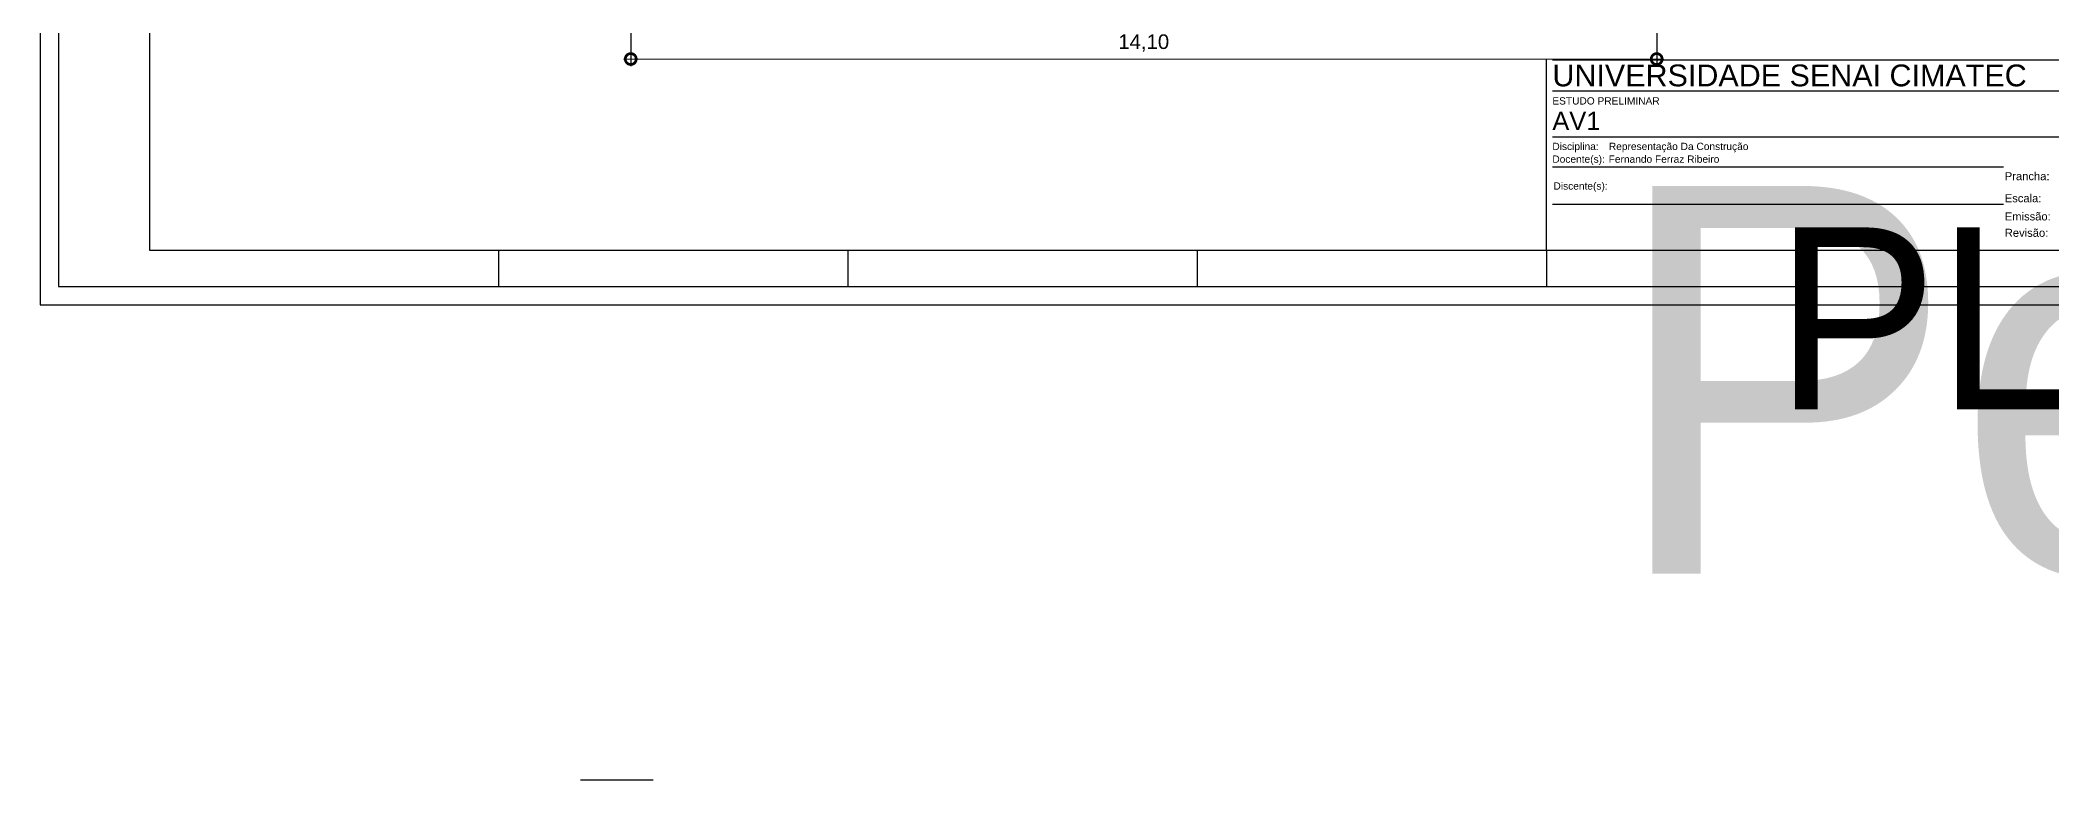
# Model space of a CAD drawing. Header units: metres. Extents: x -7 to 163, y 0 to 28.
# Drawn here: x -7.42 to 20.22, y 0 to 10.16 of the extents above; entities that cross this region are included whole.
import ezdxf
from ezdxf.enums import TextEntityAlignment as Align

# ---------------------------------------------------------------- set-up
doc = ezdxf.new("R2018")
doc.units = ezdxf.units.M
doc.header["$LTSCALE"] = 0.25
doc.layers.add('0_MRG_AUX', color=7, linetype='Continuous', true_color=0xecbcd1, plot=False)
doc.layers.add('CAR_0', color=7, linetype='Continuous', true_color=0xff6b00, plot=False)
for name, color, linetype in [('ARQ_ALV CT', 5, 'Continuous'), ('ARQ_SIMB 01', 1, 'Continuous'), ('CAR_LINHAS_CINZA', 8, 'Continuous'), ('CAR_TEXTO_CINZA', 8, 'Continuous'), ('CAR_TEXTO_PRETO', 1, 'Continuous'), ('MRG_EXTERNA', 1, 'Continuous'), ('MRG_INTERNA', 2, 'Continuous')]:
    doc.layers.add(name, color=color, linetype=linetype)
doc.layers.add('ARQ_COTA_AZUL', color=5, linetype='Continuous', lineweight=20, true_color=0x0000ff)
doc.styles.add('Arial', font='arial.ttf')
doc.styles.add('cota', font='arial.ttf')
doc.styles.get("Standard").update_dxf_attribs({"font": 'arial.ttf'})
doc.dimstyles.new('Info 01 - annot', dxfattribs={"dimtxt": 2, "dimasz": 3, "dimexe": 1, "dimexo": 1, "dimgap": 1, "dimtad": 1, "dimzin": 4, "dimtxsty": 'cota', "dimblk": 'DOTSMALL', "dimcen": 2, "dimdle": 1, "dimclrd": 256, "dimclre": 256, "dimclrt": 1, "dimazin": 2, "dimtfac": 0.09, "dimtix": 1, "dimtmove": 2, "dimatfit": 2, "dimfxl": 5, "dimfxlon": 1, "dimtolj": 1, "dimtzin": 4, "dimlwd": -1, "dimarcsym": 1})

# ---------------------------------------------------------------- blocks, each defined once
blk = doc.blocks.new('_DotSmall')
at = {"color": 0, "linetype": 'ByBlock', "const_width": 0.5}
blk.add_lwpolyline([(-0.0625, 0, 1), (0.0625, 0, 1)], format="xyb", close=True, dxfattribs=at)
blk = doc.blocks.new('*D56')
at = {"layer": 'ARQ_COTA_AZUL', "lineweight": -2, "transparency": 16777216}
for p, q in [((0.692, 10.333), (0.692, 9.803)), ((14.792, 10.333), (14.792, 9.803))]:
    blk.add_line(p, q, dxfattribs=at)
at = {"layer": 'ARQ_COTA_AZUL', "transparency": 16777216}
blk.add_line((0.592, 9.903), (14.892, 9.903), dxfattribs=at)
at = {"layer": 'ARQ_COTA_AZUL', "transparency": 16777216, "xscale": 0.3, "yscale": 0.3, "zscale": 0.3, "rotation": 180}
blk.add_blockref('_DotSmall', (0.692, 9.903), dxfattribs=at)
at = {"layer": 'ARQ_COTA_AZUL', "transparency": 16777216, "xscale": 0.3, "yscale": 0.3, "zscale": 0.3}
blk.add_blockref('_DotSmall', (14.792, 9.903), dxfattribs=at)
at = {"layer": 'ARQ_COTA_AZUL', "color": 1, "transparency": 16777216, "insert": (7.742, 10.123), "char_height": 0.2, "attachment_point": 5, "style": 'cota'}
blk.add_mtext('\\A1;14,10', dxfattribs=at)
blk = doc.blocks.new('FORMATO_A2mmD')
at = {"layer": '0_MRG_AUX'}
blk.add_lwpolyline([(5, -5), (5, 425), (-599, 425), (-599, -5)], close=True, dxfattribs=at)
at = {"layer": 'MRG_EXTERNA'}
blk.add_lwpolyline([(0, 0), (0, 420), (-594, 420), (-594, 0)], close=True, dxfattribs=at)
at = {"layer": 'MRG_INTERNA'}
for p, q in [((-473, 10), (-473, 0)), ((-377, 10), (-377, 0)), ((-377, 10), (-377, 0)), ((-281, 10), (-281, 0)), ((-185, 10), (-185, 0)), ((-185, 10), (-185, 0))]:
    blk.add_line(p, q, dxfattribs=at)
blk.add_lwpolyline([(-569, 410), (-569, 10), (-10, 10), (-10, 410)], close=True, dxfattribs=at)
blk = doc.blocks.new('carimbo')
at = {"layer": 'CAR_0'}
for q in [(-0.175, 0.05225), (0, 0)]:
    blk.add_line((-0.175, 0), q, dxfattribs=at)
at = {"layer": 'CAR_LINHAS_CINZA'}
for p, q in [((-0.17336, 0.05225), (-0.00329, 0.05225)), ((-0.17336, 0.04375), (-0.00329, 0.04375)), ((-0.00329, 0.031), (-0.17336, 0.031)), ((-0.04936, 0.02275), (-0.17336, 0.02275)), ((-0.04936, 0.0125), (-0.17336, 0.0125))]:
    blk.add_line(p, q, dxfattribs=at)
at = {"layer": 'CAR_TEXTO_CINZA', "style": 'Arial'}
for s, height, p in [('Disciplina:', 0.002, (-0.17336, 0.0275)), ('Docente(s):', 0.002, (-0.17336, 0.024)), ('Prancha: ', 0.0022, (-0.049, 0.01921)), ('Escala:', 0.0022, (-0.049, 0.01315)), ('Emissão:', 0.0022, (-0.049, 0.00815)), ('Revisão: ', 0.0022, (-0.049, 0.00365))]:
    blk.add_text(s, height=height, dxfattribs=at).set_placement(p)
blk.add_text('Discente(s):', height=0.002, dxfattribs=at).set_placement((-0.17305, 0.01762), align=Align.MIDDLE_LEFT)
at = {"layer": 'CAR_TEXTO_CINZA', "style": 'Arial', "flags": 8}
blk.add_attdef('FASE', (-0.17336, 0.04), '', height=0.002, dxfattribs=at)
blk.add_attdef('A/S', text='', height=0.002, dxfattribs=at).set_placement((-0.00329, 0.02776), align=Align.RIGHT)
at = {"layer": 'CAR_TEXTO_PRETO', "lineweight": 30, "flags": 104}
blk.add_attdef('TITULO_01', text='', height=0.003, dxfattribs=at).set_placement((-0.11218, 0.00625), align=Align.MIDDLE_CENTER)
at = {"layer": 'CAR_TEXTO_PRETO', "linetype": 'Continuous', "style": 'Arial', "flags": 8}
for tag, p, height in [('IES-CURSO', (-0.17336, 0.045), 0.006), ('NOME', (-0.17336, 0.033), 0.005)]:
    blk.add_attdef(tag, p, '', height=height, dxfattribs=at)
at = {"layer": 'CAR_TEXTO_PRETO', "style": 'Arial', "flags": 8}
for tag, p in [('DISCIPLINA', (-0.15782, 0.0275)), ('DOCENTE', (-0.15788, 0.024)), ('REVN', (-0.03563, 0.00379)), ('DATAEMISSÃO', (-0.03335, 0.00815))]:
    blk.add_attdef(tag, p, '', height=0.002, dxfattribs=at)
for tag, p in [('NUM', (-0.02629, 0.02054)), ('TOT', (-0.01095, 0.02054))]:
    blk.add_attdef(tag, text='', height=0.0045, dxfattribs=at).set_placement(p, align=Align.MIDDLE_CENTER)
at = {"layer": 'CAR_TEXTO_PRETO', "lineweight": 30, "flags": 104}
blk.add_attdef('DISCENTE', text='', height=0.002, dxfattribs=at).set_placement((-0.15757, 0.01762), align=Align.MIDDLE_LEFT)
at = {"layer": 'CAR_TEXTO_PRETO', "style": 'Arial'}
blk.add_attdef('ESCALA', (-0.03346, 0.01285), '', height=0.002, dxfattribs=at)
at = {"layer": 'CAR_TEXTO_PRETO', "style": 'Arial', "flags": 8}
blk.add_attdef('REVDATA', text='', height=0.002, dxfattribs=at).set_placement((-0.00337, 0.00365), align=Align.RIGHT)

msp = doc.modelspace()

# ---------------------------------------------------------------- linework, layer by layer
at = {"layer": 'ARQ_ALV CT'}
msp.add_open_spline([(0, 0), (0.333, 0), (0.667, 0), (1, 0)], degree=3, dxfattribs=at)

# ---------------------------------------------------------------- block references
at = {"layer": 'ARQ_ALV CT', "xscale": 0.05, "yscale": 0.05, "zscale": 0.05}
msp.add_blockref('FORMATO_A2mmD', (22.526, 6.778), dxfattribs=at)
at = {"layer": 'ARQ_SIMB 01'}
ref = msp.add_blockref('carimbo', (22.026, 7.278), dxfattribs=dict(at, xscale=50, yscale=50, zscale=50))
ref.add_attrib('FASE', 'ESTUDO PRELIMINAR', (13.358, 9.278), dxfattribs={"layer": 'CAR_TEXTO_CINZA', "height": 0.1, "style": 'Arial'})
ref.add_attrib('NOME', 'AV1', (13.358, 8.928), dxfattribs={"layer": 'CAR_TEXTO_PRETO', "linetype": 'Continuous', "height": 0.25, "style": 'Arial'})
ref.add_attrib('DISCIPLINA', 'Representação Da Construção', (14.135, 8.653), dxfattribs={"layer": 'CAR_TEXTO_PRETO', "height": 0.1, "style": 'Arial'})
ref.add_attrib('DOCENTE', 'Fernando Ferraz Ribeiro', (14.132, 8.478), dxfattribs={"layer": 'CAR_TEXTO_PRETO', "height": 0.1, "style": 'Arial'})
lines = msp.add_mtext('PLANTA BAIXA - Pav.Sup ', dxfattribs={"layer": 'CAR_TEXTO_PRETO', "insert": (16.417, 7.59), "char_height": 2.5, "attachment_point": 1})
ref.add_attrib('TITULO_01', '', (16.417, 7.59), dxfattribs={"flags": 104}).embed_mtext(lines)
ref.add_attrib('IES-CURSO', 'UNIVERSIDADE SENAI CIMATEC', (13.358, 9.528), dxfattribs={"layer": 'CAR_TEXTO_PRETO', "linetype": 'Continuous', "height": 0.3, "style": 'Arial'})
lines = msp.add_mtext('Pedro Henrique dos Santos de Oliveira Passos', dxfattribs={"layer": 'CAR_TEXTO_PRETO', "insert": (14.147, 8.159), "char_height": 5.32824, "attachment_point": 1})
ref.add_attrib('DISCENTE', '', (14.147, 8.159), dxfattribs={"flags": 104}).embed_mtext(lines)

# ---------------------------------------------------------------- dimensions: what is measured, and where the dimension line sits
at = {"layer": 'ARQ_COTA_AZUL'}
dim = msp.add_linear_dim(base=(14.792, 9.903), p1=(0.692, 10.433), p2=(14.792, 10.433), dimstyle='Info 01 - annot', dxfattribs=at)
dim.commit()
dim.dimension.update_dxf_attribs({"geometry": '*D56', "text_midpoint": (7.742, 10.123)})

doc.saveas('drawing.dxf')
